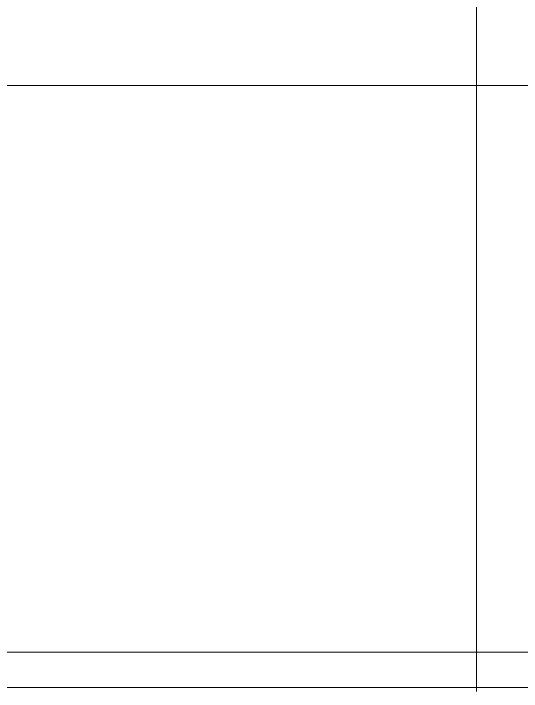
# Model space of a CAD drawing. Header units: inches. Extents: x -1548 to 1644, y -860 to 924.
# Drawn here: x -897.931 to -896.361, y 495.128 to 497.223 of the extents above; entities that cross this region are included whole.
import ezdxf

# ---------------------------------------------------------------- set-up
doc = ezdxf.new("R2010")
doc.units = ezdxf.units.IN
doc.header["$MEASUREMENT"] = 0
doc.layers.add('P-SANR-FIXT', color=6, linetype='Continuous', lineweight=9)

# ---------------------------------------------------------------- blocks, each defined once
blk = doc.blocks.new('SinkConnection - Cafe Triple Sink-1529777-L1')
at = {"layer": 'P-SANR-FIXT', "color": 7}
blk.add_line((-1, 0), (-1, -5.2469), dxfattribs=at)
blk = doc.blocks.new('Snowdon Towers Sample Plumbing_rvt-1-L1')
at = {"layer": 'P-SANR-FIXT', "color": 90, "lineweight": 9}
blk.add_blockref('SinkConnection - Cafe Triple Sink-1529777-L1', (-895.5, 500.375), dxfattribs=at)
blk = doc.blocks.new('Sink-3 Basin - 91_ Width-1106534-L1')
at = {"layer": 'P-SANR-FIXT'}
for p, q in [((16.8677, 8.8423), (-67.1323, 8.8423)), ((-19.1323, 7.0923), (-31.1323, 7.0923))]:
    blk.add_line(p, q, dxfattribs=at)
blk = doc.blocks.new('Faucet_Combo - Faucet_Combo-1106549-L1')
at = {"layer": 'P-SANR-FIXT'}
blk.add_line((-0.2883, -1.8594), (-3.5361, -1.8594), dxfattribs=at)

msp = doc.modelspace()

# ---------------------------------------------------------------- block references
at = {"lineweight": 5}
msp.add_blockref('Snowdon Towers Sample Plumbing_rvt-1-L1', (0, 0), dxfattribs=at)
at = {"layer": 'P-SANR-FIXT'}
for name, p in [('Sink-3 Basin - 91_ Width-1106534-L1', (-870.36769, 488.15766)), ('Faucet_Combo - Faucet_Combo-1106549-L1', (-895.5, 497))]:
    msp.add_blockref(name, p, dxfattribs=at)

doc.saveas('drawing.dxf')
